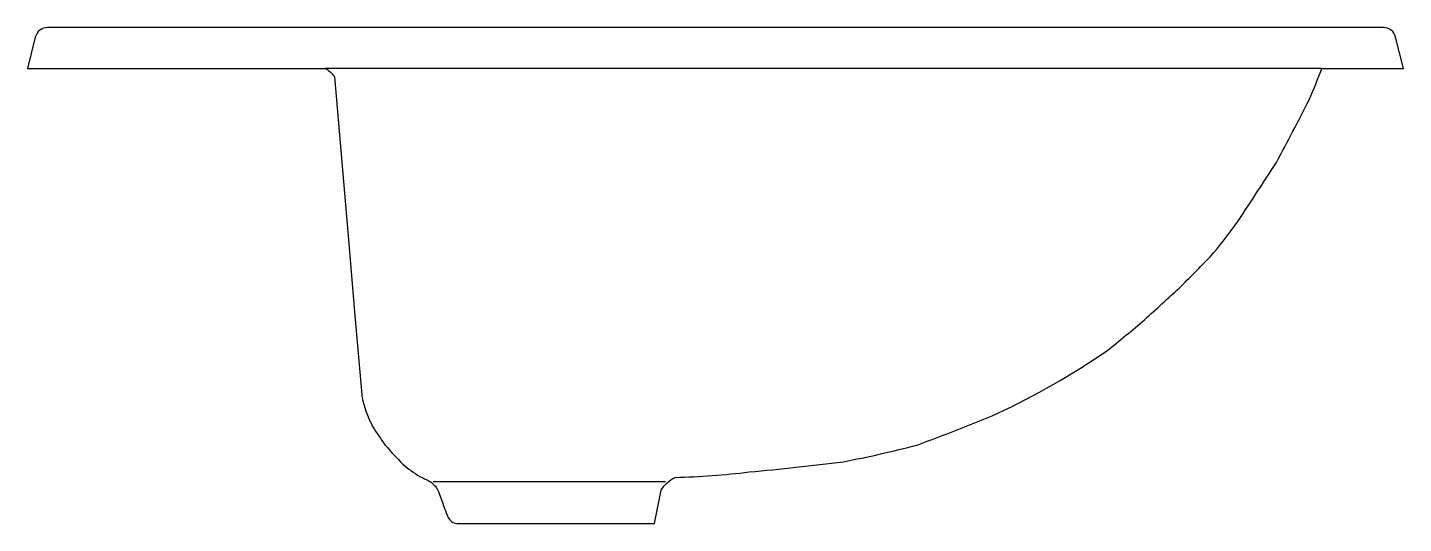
# Model space of a CAD drawing. Extents: x -827.985 to -827.546, y 506.584 to 506.742.
import ezdxf

# ---------------------------------------------------------------- set-up
doc = ezdxf.new("R2010")
doc.units = 0
doc.header["$LTSCALE"] = 50
doc.header["$MEASUREMENT"] = 0
doc.layers.add('A-PECAS', color=2, linetype='CONTINUOUS')
doc.layers.add('ESC1-50', color=1, linetype='CONTINUOUS')

# ---------------------------------------------------------------- blocks, each defined once
blk = doc.blocks.new('L-43-E')
at = {"layer": 'A-PECAS'}
blk.add_lwpolyline([(-0.12989, 0.8, 0.097139), (-0.13276, 0.79749, 0.093136), (-0.13288, 0.79725), (-0.13719, 0.74663), (-0.13935, 0.72131), (-0.1415, 0.696, -0.005818), (-0.14179, 0.69434, -0.01422), (-0.1431, 0.69, -0.015419), (-0.14498, 0.6859, -0.016254), (-0.149, 0.68, -0.02383), (-0.15465, 0.67392, -0.043057), (-0.16, 0.67, 0.011967), (-0.16205, 0.66902, 0.005757), (-0.1633, 0.66835, 0.047892), (-0.165, 0.66684, 0.045175), (-0.16571, 0.66573, 0.001029), (-0.16583, 0.66543, 0.000769), (-0.1663, 0.66425, -0.002131), (-0.16792, 0.65981, -0.003311), (-0.16902, 0.65695, -0.07795), (-0.1702, 0.65551, -0.076039), (-0.17183, 0.655), (-0.20293, 0.655), (-0.21889, 0.655), (-0.23485, 0.655), (-0.23588, 0.66032), (-0.23691, 0.66564, 0.136977), (-0.24136, 0.66966, -0.021298), (-0.265, 0.6714, -0.006496), (-0.295, 0.67465, -0.015455), (-0.3185, 0.68, -0.013448), (-0.344, 0.69, -0.038534), (-0.379, 0.71, -0.009286), (-0.39105, 0.72, -0.004044), (-0.402, 0.73, -0.009962), (-0.4119, 0.74, -0.021511), (-0.4199, 0.75, -0.000869), (-0.4265, 0.76, -0.000805), (-0.433, 0.77, -0.004188), (-0.4435, 0.79, -0.008306), (-0.4475, 0.8), (-0.4735, 0.8), (-0.47101, 0.80997, -0.344151), (-0.46713, 0.813), (-0.255, 0.813), (-0.04137, 0.813, -0.344151), (-0.03749, 0.80997), (-0.035, 0.8), (-0.036, 0.8)], format="xyb", close=True, dxfattribs=at)
at = {"layer": 'ESC1-50'}
for points in [[(-0.4475, 0.8), (-0.12989, 0.8)], [(-0.1643, 0.66835), (-0.23832, 0.66835)]]:
    blk.add_lwpolyline(points, dxfattribs=at)

msp = doc.modelspace()

# ---------------------------------------------------------------- block references
at = {"layer": 'A-PECAS', "xscale": -1}
msp.add_blockref('L-43-E', (-828.01964, 505.92944), dxfattribs=at)

doc.saveas('drawing.dxf')
